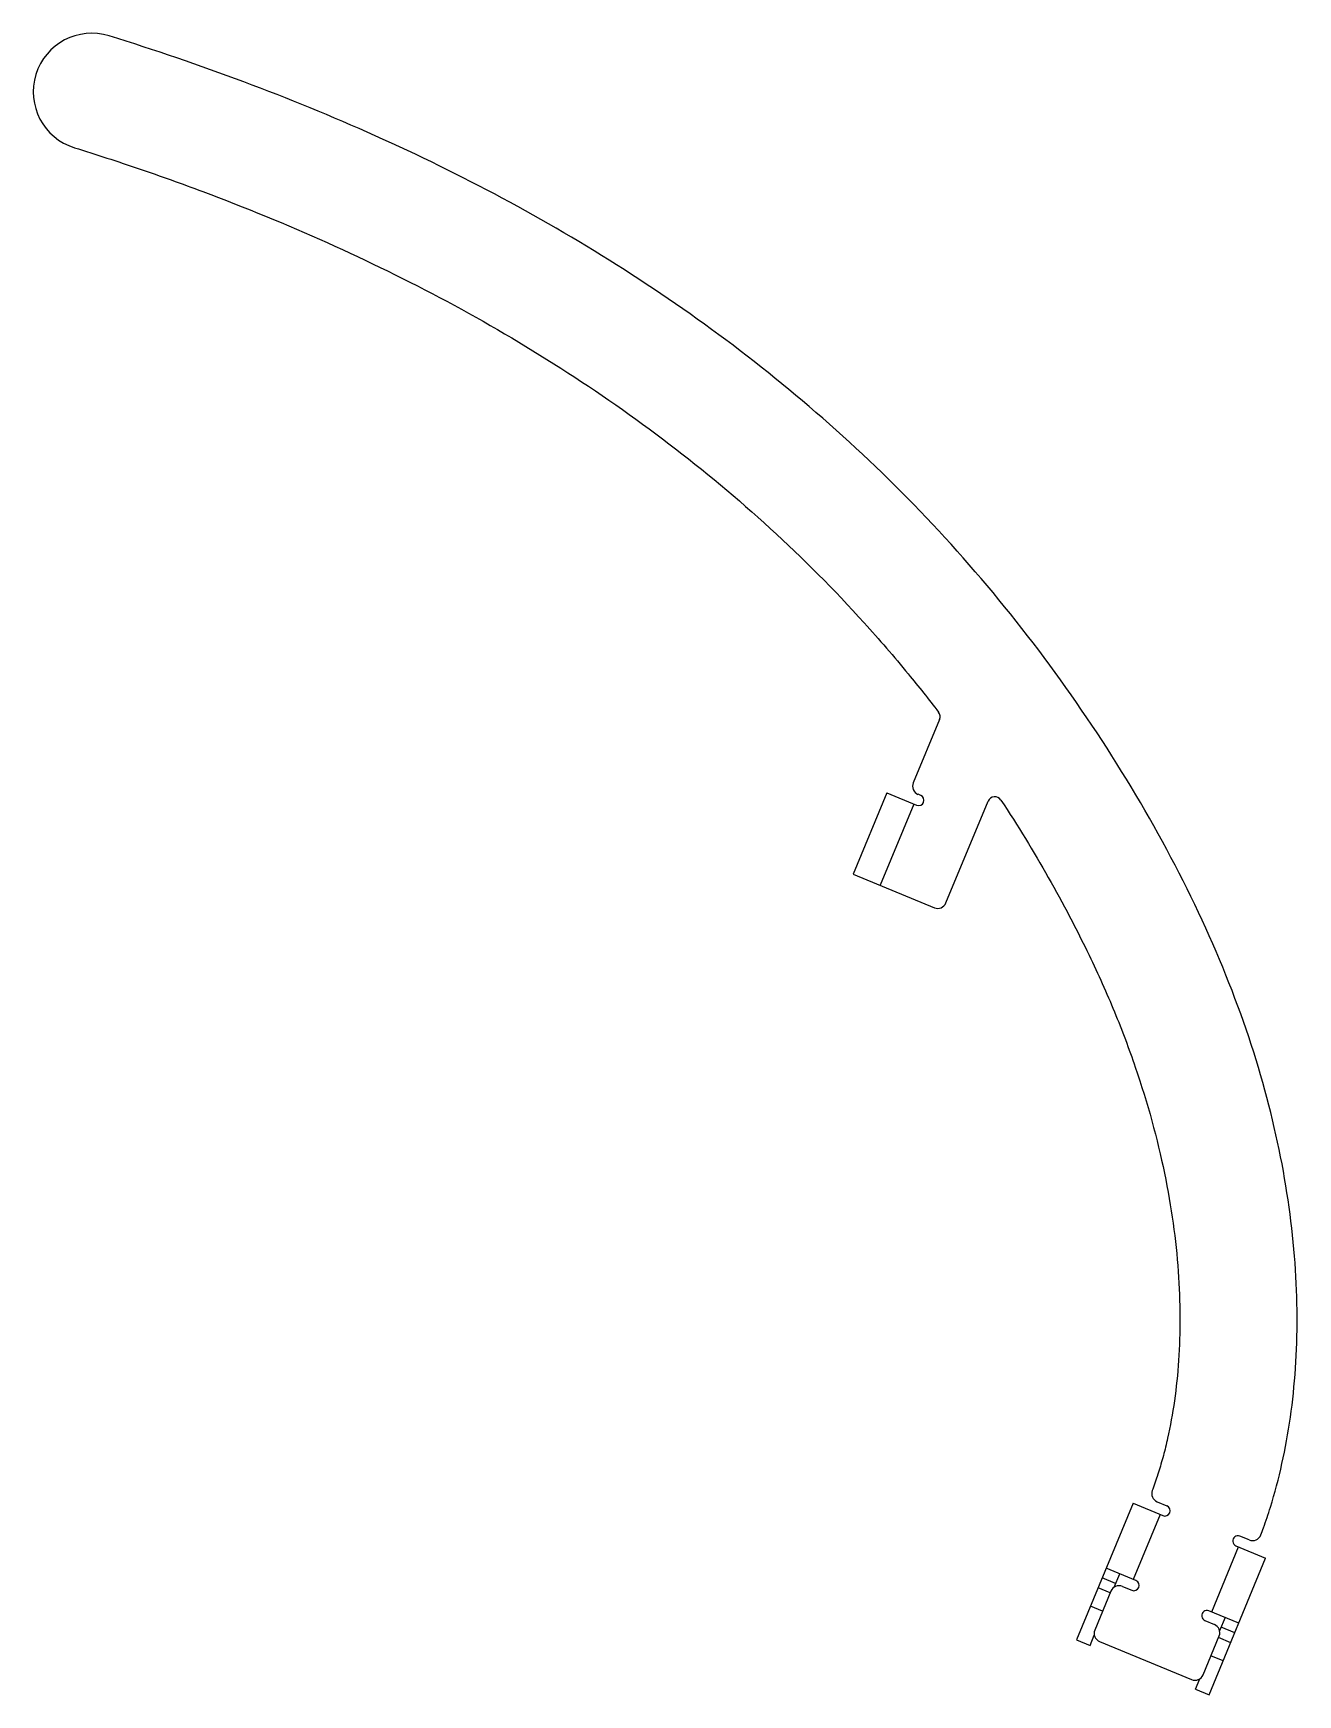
# Model space of a CAD drawing. Header units: millimetres. Extents: x -155 to 60, y 77 to 361.
import ezdxf

# ---------------------------------------------------------------- set-up
doc = ezdxf.new("R2010")
doc.units = ezdxf.units.MM

msp = doc.modelspace()

# ---------------------------------------------------------------- linework, layer by layer
at = {"color": 7, "linetype": 'Continuous', "lineweight": 25}
for p, q in [((-0.73, 243.88), (-5.21, 233.05)), ((-9.71, 231.33), (-15.45, 217.47)), ((-9.71, 231.33), (-4.63, 229.22)), ((-3.94, 230.89), (-4.4, 231.09)), ((0.36, 212.54), (7.56, 229.91)), ((-5.1, 229.41), (-10.84, 215.55)), ((-15.45, 217.47), (-1.6, 211.73)), ((32.31, 110.01), (22.65, 86.68)), ((32.31, 110.01), (37.39, 107.91)), ((36.93, 108.1), (32.34, 97.01)), ((36.42, 110.27), (38.08, 109.58)), ((45.73, 91.46), (50.32, 102.55)), ((49.86, 102.74), (54.94, 100.63)), ((52.14, 103.76), (50.56, 104.41)), ((45.28, 77.31), (54.94, 100.63)), ((29.33, 96.29), (27.02, 97.25)), ((32.8, 96.82), (27.72, 98.92)), ((29.08, 95.67), (30.03, 97.97)), ((28.53, 95), (25.78, 88.36)), ((28.41, 94.72), (26.33, 95.58)), ((30.49, 95.82), (32.1, 95.15)), ((27.12, 91.6), (25.04, 92.46)), ((50.35, 89.55), (45.27, 91.65)), ((44.58, 89.98), (46.19, 89.31)), ((48.04, 90.5), (47.09, 88.21)), ((49.66, 87.87), (47.35, 88.83)), ((22.65, 86.68), (24.96, 85.73)), ((24.96, 85.73), (25.69, 87.5)), ((26.59, 86.4), (42.29, 79.9)), ((44.25, 80.71), (47.01, 87.35)), ((48.97, 86.2), (46.89, 87.06)), ((47.67, 83.08), (45.59, 83.94)), ((42.97, 78.26), (43.71, 80.04)), ((42.97, 78.26), (45.28, 77.31))]:
    msp.add_line(p, q, dxfattribs=at)
for centre, radius, start, end in [((-145.42, 351.07), 10, 72.7244, 252.7244), ((-1.88, 244.36), 1.25, 337.5, 37.4487), ((-3.83, 232.47), 1.5, 157.5, 247.5), ((-4.29, 230.06), 0.906, 247.5, 67.5), ((8.71, 229.43), 1.25, 33.2523, 157.5), ((-1.02, 213.11), 1.5, 247.5, 337.5), ((37, 111.65), 1.5, 159.7157, 247.5), ((37.74, 108.74), 0.906, 247.5, 67.5), ((50.21, 103.58), 0.906, 67.5, 247.5), ((52.71, 105.14), 1.5, 247.5, 339.2297), ((32.45, 95.98), 0.906, 247.5, 67.5), ((29.91, 94.43), 1.5, 67.5, 157.5), ((44.92, 90.82), 0.906, 67.5, 247.5), ((27.16, 87.79), 1.5, 157.5, 247.5), ((45.62, 87.92), 1.5, 337.5, 67.5), ((42.87, 81.28), 1.5, 247.5, 337.5)]:
    msp.add_arc(centre, radius, start, end, dxfattribs=at)
for points, knots in [([(54.12, 104.61), (54.27, 105.01), (54.84, 106.55), (56.17, 110.5), (57.82, 116.7), (59.26, 124.63), (60.43, 135.8), (60.4, 150.82), (57.72, 170.26), (52.15, 190.82), (43.32, 212.26), (31.56, 233.78), (17.45, 254.67), (1.49, 274.12), (-15.9, 291.56), (-34.58, 307.15), (-54.41, 320.99), (-75.23, 333.17), (-96.93, 343.8), (-119.34, 352.98), (-134.71, 358.22), (-142.45, 360.62)], [0.0101321, 0.0101321, 0.0101321, 0.0101321, 0.015625, 0.03125, 0.0625, 0.09375, 0.125, 0.1875, 0.25, 0.3125, 0.375, 0.4375, 0.5, 0.5625, 0.625, 0.6875, 0.75, 0.8125, 0.875, 0.9375, 1, 1, 1, 1]), ([(-148.39, 341.53), (-144.69, 340.38), (-137.32, 337.97), (-122.81, 332.78), (-105.11, 325.53), (-84.68, 315.52), (-65.18, 304.11), (-46.72, 291.23), (-29.41, 276.78), (-16.03, 263.35), (-6.71, 252.54), (-2.58, 247.33), (-0.89, 245.12)], [0, 0, 0, 0, 0.03125, 0.0625, 0.125, 0.1875, 0.25, 0.3125, 0.375, 0.4375, 0.46875, 0.4911281, 0.4911281, 0.4911281, 0.4911281]), ([(9.76, 230.11), (15.48, 221.38), (22.46, 209.1), (29.26, 193.9), (33.99, 181.31), (38.09, 166.19), (40.01, 152.15), (40.4, 141.72), (40.16, 134.34), (39.44, 127.43), (38.47, 122.1), (37.49, 118.12), (36.67, 115.28), (36.01, 113.32), (35.65, 112.32), (35.59, 112.17)], [0.5405196, 0.5405196, 0.5405196, 0.5405196, 0.625, 0.65625, 0.6875, 0.75, 0.8125, 0.84375, 0.875, 0.90625, 0.9375, 0.953125, 0.96875, 0.984375, 0.987026, 0.987026, 0.987026, 0.987026])]:
    msp.add_open_spline(points, degree=3, knots=knots, dxfattribs=at)

doc.saveas('drawing.dxf')
